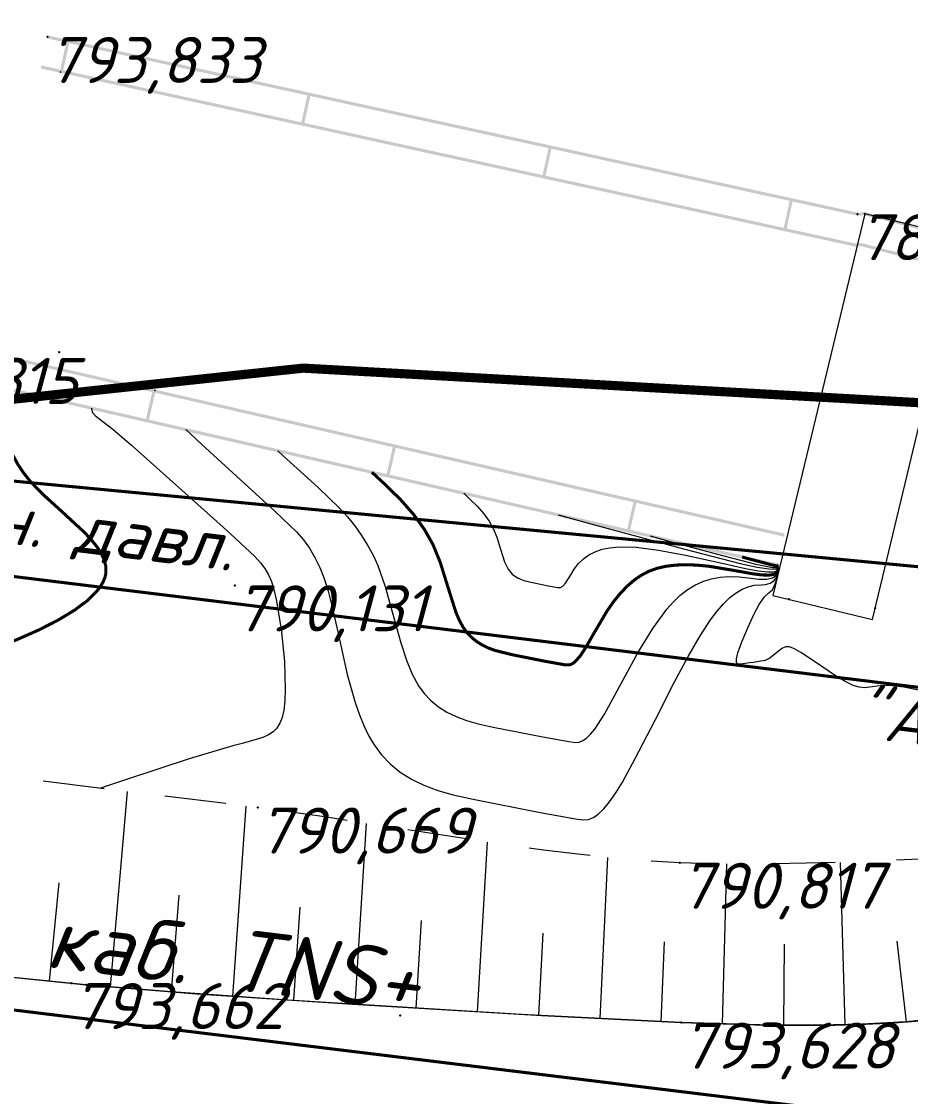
# Model space of a CAD drawing. Header units: metres. Extents: x 629572 to 645168, y 4785785 to 4790166.
# Drawn here: x 633393.95 to 633422.94, y 4788435.25 to 4788470.3 of the extents above; entities that cross this region are included whole.
import ezdxf

# ---------------------------------------------------------------- set-up
doc = ezdxf.new("R2010")
doc.units = ezdxf.units.M
for name, pattern in [('Сплошная', [0]), ('Сплошная_0_50', [0]), ('Штриховая 2', [4, 2, -2])]:
    doc.linetypes.add(name, pattern=pattern)
for name, color, linetype in [('Газопровод подземный', 7, 'CONTINUOUS'), ('Горизонтали', 7, 'CONTINUOUS'), ('Дороги с покрытием (край_ бровка)', 7, 'CONTINUOUS'), ('Здания и строения', 7, 'CONTINUOUS'), ('каб.TNS+', 7, 'CONTINUOUS'), ('красная линия', 7, 'CONTINUOUS'), ('Нурсултан', 7, 'CONTINUOUS'), ('Ограды каменные и жб (H более 1м) - по краю', 7, 'CONTINUOUS')]:
    doc.layers.add(name, color=color, linetype=linetype)
doc.styles.add('ISOCPEUR', font='isocpeui.ttf')
doc.styles.get("Standard").update_dxf_attribs({"font": 'isocpeui.ttf'})
doc.linetypes.add('GAZ_PODZ', pattern='A,4,-2.2,["|",Standard,S=1.8,R=0,X=-1.5,Y=-1],0,["-",Standard,S=1.5,R=0,X=-1.5,Y=0.05],4,-2,10,-2', length=24.2)
doc.linetypes.add('TELEFON', pattern='A,8,["o",Standard,S=1,R=0,X=-4.33,Y=-0.34],-2', length=10)

msp = doc.modelspace()

# ---------------------------------------------------------------- hatches: boundary and pattern name
at = {"layer": 'Ограды каменные и жб (H более 1м) - по краю'}
for points in [[(633394.803, 4788469.816), (633394.788, 4788469.747), (633395.405, 4788469.612), (633395.426, 4788469.71), (633394.81, 4788469.845)], [(633401.224, 4788468.442), (633398.434, 4788469.052), (633395.475, 4788469.699), (633395.464, 4788469.65), (633395.475, 4788469.699), (633395.426, 4788469.71), (633395.416, 4788469.661), (633395.202, 4788468.684), (633395.251, 4788468.674), (633395.24, 4788468.625), (633398.199, 4788467.977), (633400.989, 4788467.367), (633403.055, 4788466.915), (633403.077, 4788467.013), (633401.01, 4788467.465), (633398.22, 4788468.075), (633395.31, 4788468.712), (633395.503, 4788469.591), (633398.413, 4788468.954), (633401.203, 4788468.344), (633403.269, 4788467.892), (633403.29, 4788467.99)], [(633394.59, 4788468.839), (633394.575, 4788468.77), (633395.191, 4788468.635), (633395.213, 4788468.733), (633394.596, 4788468.868)], [(633395.202, 4788468.684), (633395.191, 4788468.635), (633395.24, 4788468.625), (633395.251, 4788468.674)], [(633409.088, 4788466.722), (633406.298, 4788467.332), (633403.339, 4788467.979), (633403.29, 4788467.99), (633403.28, 4788467.941), (633403.066, 4788466.964), (633403.055, 4788466.915), (633403.104, 4788466.905), (633406.063, 4788466.257), (633408.853, 4788465.647), (633410.919, 4788465.195), (633410.941, 4788465.293), (633408.874, 4788465.745), (633406.084, 4788466.355), (633403.174, 4788466.992), (633403.367, 4788467.871), (633406.277, 4788467.234), (633409.067, 4788466.624), (633411.133, 4788466.172), (633411.154, 4788466.27)], [(633416.952, 4788465.001), (633414.162, 4788465.612), (633411.203, 4788466.259), (633411.154, 4788466.27), (633411.144, 4788466.221), (633410.93, 4788465.244), (633410.919, 4788465.195), (633410.968, 4788465.184), (633413.927, 4788464.537), (633416.717, 4788463.927), (633418.783, 4788463.475), (633418.805, 4788463.573), (633416.739, 4788464.025), (633413.949, 4788464.635), (633411.038, 4788465.271), (633411.231, 4788466.151), (633414.141, 4788465.514), (633416.931, 4788464.904), (633418.997, 4788464.452), (633419.018, 4788464.549)], [(633421.203, 4788463.969), (633421.21, 4788463.968), (633421.217, 4788463.968), (633421.445, 4788463.98), (633422.003, 4788463.836), (633423.781, 4788463.378), (633423.797, 4788463.425), (633423.781, 4788463.378), (633423.781, 4788463.378), (633424.711, 4788462.977), (633426.653, 4788462.14), (633426.693, 4788462.232), (633424.75, 4788463.069), (633423.817, 4788463.471), (633423.813, 4788463.472), (633423.809, 4788463.473), (633422.028, 4788463.933), (633421.462, 4788464.078), (633421.455, 4788464.08), (633421.447, 4788464.08), (633421.218, 4788464.068), (633419.067, 4788464.539), (633419.018, 4788464.549), (633419.008, 4788464.501), (633418.794, 4788463.524), (633418.843, 4788463.513), (633418.794, 4788463.524), (633418.783, 4788463.475), (633418.832, 4788463.464), (633420.99, 4788462.992), (633421.127, 4788462.962), (633421.267, 4788462.969), (633421.343, 4788462.973), (633421.754, 4788462.867), (633423.456, 4788462.429), (633424.315, 4788462.059), (633426.258, 4788461.222), (633426.297, 4788461.314), (633424.355, 4788462.15), (633423.489, 4788462.523), (633423.478, 4788462.492), (633423.474, 4788462.48), (633423.476, 4788462.487), (633423.478, 4788462.491), (633423.489, 4788462.523), (633421.779, 4788462.964), (633421.353, 4788463.074), (633421.352, 4788463.061), (633421.353, 4788463.066), (633421.353, 4788463.074), (633421.262, 4788463.069), (633421.135, 4788463.063), (633421.011, 4788463.09), (633418.902, 4788463.551), (633419.095, 4788464.43)], [(633392.298, 4788458.544), (633395.082, 4788457.907), (633398.035, 4788457.231), (633398.083, 4788457.22), (633398.095, 4788457.269), (633398.318, 4788458.243), (633398.269, 4788458.255), (633398.28, 4788458.303), (633395.327, 4788458.979), (633392.543, 4788459.616), (633390.482, 4788460.088), (633390.459, 4788459.99), (633392.521, 4788459.519), (633395.305, 4788458.882), (633398.209, 4788458.217), (633398.008, 4788457.34), (633395.104, 4788458.004), (633392.32, 4788458.641), (633390.258, 4788459.113), (633390.236, 4788459.016)], [(633400.145, 4788456.748), (633402.929, 4788456.111), (633405.882, 4788455.435), (633405.931, 4788455.424), (633405.942, 4788455.473), (633406.165, 4788456.448), (633406.176, 4788456.497), (633406.127, 4788456.508), (633403.175, 4788457.183), (633400.391, 4788457.82), (633398.329, 4788458.292), (633398.306, 4788458.195), (633400.368, 4788457.723), (633403.152, 4788457.086), (633406.056, 4788456.421), (633405.855, 4788455.544), (633402.951, 4788456.209), (633400.167, 4788456.846), (633398.106, 4788457.317), (633398.083, 4788457.22)], [(633398.318, 4788458.243), (633398.329, 4788458.292), (633398.28, 4788458.303), (633398.269, 4788458.255)], [(633407.992, 4788454.953), (633410.776, 4788454.316), (633413.729, 4788453.64), (633413.74, 4788453.689), (633413.729, 4788453.64), (633413.778, 4788453.629), (633413.789, 4788453.677), (633414.012, 4788454.652), (633414.023, 4788454.701), (633413.974, 4788454.712), (633411.022, 4788455.388), (633408.238, 4788456.025), (633406.176, 4788456.497), (633406.154, 4788456.399), (633408.215, 4788455.927), (633410.999, 4788455.29), (633413.903, 4788454.626), (633413.703, 4788453.749), (633410.799, 4788454.413), (633408.015, 4788455.05), (633405.953, 4788455.522), (633405.931, 4788455.424)], [(633414.001, 4788454.604), (633416.063, 4788454.132), (633418.819, 4788453.501), (633418.841, 4788453.598), (633418.841, 4788453.599), (633416.085, 4788454.229), (633414.023, 4788454.701)], [(633413.778, 4788453.629), (633415.84, 4788453.157), (633418.596, 4788452.526), (633418.618, 4788452.623), (633418.618, 4788452.624), (633415.862, 4788453.254), (633413.8, 4788453.726)]]:
    msp.add_hatch(color=7, dxfattribs=at).paths.add_polyline_path(points)

# ---------------------------------------------------------------- linework, layer by layer
at = {"layer": 'Газопровод подземный', "color": 50, "linetype": 'GAZ_PODZ', "lineweight": 13, "ltscale": 0.5, "flags": 128}
msp.add_lwpolyline([(633374.557, 4788469.566, 0.1, 0.1, 0), (633374.371, 4788454.569, 0.1, 0.1, 0), (633627.76, 4788423.539, 0.1, 0.1, 0), (633631.073, 4788422.897, 0.1, 0.1, 0), (633617.955, 4788358.238, 0.1, 0.1, 0), (633620.987, 4788350.755, 0.1, 0.1, 0), (633707.673, 4788330.073, 0.1, 0.1, 0), (633707.254, 4788279.037, 0, 0, 0)], format="xyseb", dxfattribs=at)
at = {"layer": 'Горизонтали', "color": 34, "linetype": 'Сплошная', "lineweight": 0, "const_width": 0.1, "flags": 128}
for points, elevation in [([(633393.232, 4788458.381), (633393.262, 4788457.867), (633393.293, 4788457.47), (633393.344, 4788457.128), (633393.422, 4788456.797), (633393.527, 4788456.478), (633393.662, 4788456.168), (633393.825, 4788455.869), (633394.016, 4788455.582), (633394.235, 4788455.307), (633394.63, 4788454.897), (633395.245, 4788454.339), (633395.987, 4788453.655), (633396.23, 4788453.396), (633396.418, 4788453.159), (633396.562, 4788452.93), (633396.657, 4788452.715), (633396.703, 4788452.509), (633396.701, 4788452.312), (633396.669, 4788452.168), (633396.608, 4788452.021), (633396.521, 4788451.873), (633396.406, 4788451.723), (633396.096, 4788451.416), (633395.677, 4788451.104), (633395.151, 4788450.786), (633394.522, 4788450.464), (633393.795, 4788450.143), (633392.982, 4788449.827), (633392.351, 4788449.607), (633391.77, 4788449.429), (633391.226, 4788449.287), (633390.707, 4788449.181), (633390.205, 4788449.107), (633389.713, 4788449.064), (633389.224, 4788449.053), (633388.733, 4788449.074), (633388.151, 4788449.134), (633387.347, 4788449.252), (633386.417, 4788449.385), (633385.749, 4788449.441), (633385.162, 4788449.436), (633384.645, 4788449.366), (633384.358, 4788449.292), (633384.068, 4788449.191), (633383.775, 4788449.062), (633383.479, 4788448.906), (633383.006, 4788448.605), (633382.524, 4788448.235), (633381.847, 4788447.623), (633381.738, 4788447.518), (633381.484, 4788447.276), (633381.361, 4788447.158), (633381.351, 4788447.148), (633381.331, 4788447.13)], 790), ([(633405.377, 4788455.602), (633405.762, 4788455.245), (633406.301, 4788454.72), (633406.732, 4788454.23), (633407.089, 4788453.737), (633407.366, 4788453.246), (633407.6, 4788452.675), (633407.852, 4788451.866), (633408.114, 4788451.04), (633408.232, 4788450.764), (633408.355, 4788450.54), (633408.479, 4788450.371), (633408.623, 4788450.22), (633408.786, 4788450.087), (633408.97, 4788449.971), (633409.17, 4788449.874), (633409.394, 4788449.791), (633409.967, 4788449.649), (633411.045, 4788449.435), (633411.648, 4788449.327), (633411.827, 4788449.324), (633411.906, 4788449.355), (633411.985, 4788449.409), (633412.166, 4788449.607), (633412.375, 4788449.927), (633412.556, 4788450.25), (633413.035, 4788451.066), (633413.253, 4788451.378), (633413.471, 4788451.648), (633413.699, 4788451.886), (633413.932, 4788452.087), (633414.171, 4788452.25), (633414.417, 4788452.377), (633414.676, 4788452.47), (633414.962, 4788452.536), (633415.276, 4788452.575), (633415.617, 4788452.588), (633415.981, 4788452.574), (633416.378, 4788452.535), (633417.361, 4788452.37), (633417.778, 4788452.294), (633418.096, 4788452.254), (633418.337, 4788452.249), (633418.474, 4788452.271), (633418.563, 4788452.315), (633418.616, 4788452.409), (633418.625, 4788452.446), (633418.629, 4788452.466), (633418.633, 4788452.48), (633418.634, 4788452.487), (633418.635, 4788452.49)], 792), ([(633417.448, 4788452.84), (633417.64, 4788452.787), (633418.409, 4788452.582), (633418.56, 4788452.553), (633418.608, 4788452.559), (633418.608, 4788452.562), (633418.609, 4788452.565), (633418.61, 4788452.567), (633418.61, 4788452.567), (633418.61, 4788452.567)], 794)]:
    msp.add_lwpolyline(points, dxfattribs=dict(at, elevation=elevation))
at = {"layer": 'Горизонтали', "color": 34, "linetype": 'Сплошная', "lineweight": 0, "true_color": 0xa55200, "flags": 128}
for points, elevation in [([(633396.231, 4788457.695), (633396.235, 4788457.659), (633396.265, 4788457.556), (633396.348, 4788457.458), (633396.462, 4788457.368), (633396.928, 4788457.003), (633397.538, 4788456.485), (633400.524, 4788453.809), (633400.911, 4788453.459), (633400.932, 4788453.44), (633401.562, 4788452.851), (633401.743, 4788452.65), (633401.884, 4788452.463), (633402.001, 4788452.262), (633402.097, 4788452.039), (633402.181, 4788451.778), (633402.258, 4788451.454), (633402.418, 4788450.491), (633402.523, 4788449.433), (633402.551, 4788448.522), (633402.535, 4788448.15), (633402.499, 4788447.842), (633402.447, 4788447.607), (633402.374, 4788447.416), (633402.278, 4788447.261), (633402.155, 4788447.135), (633402.006, 4788447.036), (633401.815, 4788446.95), (633401.189, 4788446.772), (633400.837, 4788446.682), (633399.418, 4788446.261), (633397.343, 4788445.573), (633396.528, 4788445.296)], 790.5), ([(633399.305, 4788456.992), (633399.834, 4788456.506), (633402.22, 4788454.324), (633402.235, 4788454.311), (633402.913, 4788453.66), (633403.143, 4788453.394), (633403.338, 4788453.126), (633403.517, 4788452.827), (633403.675, 4788452.5), (633403.818, 4788452.137), (633403.947, 4788451.729), (633404.092, 4788451.161), (633404.282, 4788450.297), (633404.572, 4788449.008), (633404.829, 4788448.093), (633404.968, 4788447.695), (633405.113, 4788447.339), (633405.266, 4788447.022), (633405.428, 4788446.743), (633405.679, 4788446.401), (633405.968, 4788446.095), (633406.298, 4788445.826), (633406.668, 4788445.592), (633407.072, 4788445.396), (633407.525, 4788445.228), (633408.028, 4788445.086), (633408.683, 4788444.941), (633410.86, 4788444.508), (633412.078, 4788444.291), (633412.281, 4788444.267), (633412.44, 4788444.284), (633412.598, 4788444.346), (633412.759, 4788444.456), (633412.935, 4788444.626), (633413.124, 4788444.854), (633413.326, 4788445.146), (633413.545, 4788445.501), (633413.965, 4788446.264), (633414.61, 4788447.521), (633415.235, 4788448.742), (633415.689, 4788449.59), (633416.083, 4788450.272), (633416.422, 4788450.793), (633416.633, 4788451.074), (633416.84, 4788451.314), (633417.046, 4788451.513), (633417.249, 4788451.673), (633417.447, 4788451.79), (633417.645, 4788451.871), (633417.845, 4788451.917), (633418.082, 4788451.935), (633418.216, 4788451.943), (633418.368, 4788451.983), (633418.485, 4788452.06), (633418.566, 4788452.174), (633418.62, 4788452.334), (633418.648, 4788452.452)], 791), ([(633402.304, 4788456.305), (633402.483, 4788456.14), (633403.619, 4788455.101), (633403.629, 4788455.091), (633404.311, 4788454.439), (633404.579, 4788454.145), (633404.818, 4788453.851), (633405.039, 4788453.543), (633405.237, 4788453.228), (633405.412, 4788452.902), (633405.565, 4788452.566), (633405.811, 4788451.874), (633406.095, 4788450.854), (633406.319, 4788450.039), (633406.5, 4788449.477), (633406.689, 4788449.014), (633406.892, 4788448.642), (633407.079, 4788448.386), (633407.296, 4788448.158), (633407.542, 4788447.956), (633407.819, 4788447.781), (633408.121, 4788447.635), (633408.459, 4788447.509), (633408.836, 4788447.403), (633409.325, 4788447.295), (633410.953, 4788446.971), (633411.863, 4788446.809), (633412.015, 4788446.791), (633412.134, 4788446.804), (633412.252, 4788446.85), (633412.372, 4788446.933), (633412.504, 4788447.059), (633412.645, 4788447.23), (633412.96, 4788447.714), (633413.44, 4788448.593), (633414.051, 4788449.714), (633414.537, 4788450.509), (633414.992, 4788451.134), (633415.209, 4788451.38), (633415.419, 4788451.585), (633415.656, 4788451.772), (633415.906, 4788451.925), (633416.168, 4788452.044), (633416.444, 4788452.129), (633416.728, 4788452.18), (633417.029, 4788452.199), (633417.349, 4788452.189), (633417.747, 4788452.147), (633417.997, 4788452.119), (633418.253, 4788452.117), (633418.441, 4788452.158), (633418.559, 4788452.241), (633418.618, 4788452.372), (633418.641, 4788452.471)], 791.5), ([(633408.376, 4788454.916), (633408.561, 4788454.741), (633408.82, 4788454.485), (633409.028, 4788454.245), (633409.2, 4788454.004), (633409.334, 4788453.764), (633409.447, 4788453.487), (633409.568, 4788453.095), (633409.699, 4788452.686), (633409.819, 4788452.439), (633409.95, 4788452.282), (633410.121, 4788452.16), (633410.329, 4788452.072), (633410.61, 4788452.003), (633411.138, 4788451.898), (633411.433, 4788451.846), (633411.521, 4788451.844), (633411.598, 4788451.886), (633411.687, 4788451.983), (633411.79, 4788452.139), (633411.829, 4788452.207), (633411.973, 4788452.443), (633412.113, 4788452.623), (633412.273, 4788452.778), (633412.452, 4788452.906), (633412.658, 4788453.01), (633412.887, 4788453.089), (633413.139, 4788453.141), (633413.415, 4788453.168), (633413.991, 4788453.155), (633414.723, 4788453.066), (633415.606, 4788452.903), (633416.8, 4788452.639), (633417.558, 4788452.469), (633417.969, 4788452.393), (633418.278, 4788452.356), (633418.449, 4788452.355), (633418.558, 4788452.378), (633418.596, 4788452.406), (633418.614, 4788452.447), (633418.624, 4788452.491), (633418.628, 4788452.507), (633418.629, 4788452.509)], 792.5), ([(633411.45, 4788454.213), (633412.634, 4788453.888), (633415.577, 4788453.091), (633417.385, 4788452.632), (633417.934, 4788452.512), (633418.32, 4788452.448), (633418.54, 4788452.438), (633418.592, 4788452.454), (633418.612, 4788452.484), (633418.615, 4788452.498), (633418.619, 4788452.515), (633418.622, 4788452.527), (633418.622, 4788452.527), (633418.622, 4788452.529)], 793), ([(633440.392, 4788453.972), (633440.337, 4788453.966), (633439.97, 4788453.937), (633439.449, 4788453.928), (633439.211, 4788453.924), (633439.056, 4788453.916), (633438.91, 4788453.886), (633438.52, 4788453.737), (633437.919, 4788453.43), (633437.073, 4788452.946), (633434.651, 4788451.464), (633430.876, 4788449.083), (633429.572, 4788448.251), (633429.373, 4788448.108), (633429.373, 4788448.108), (633429.435, 4788448.068), (633429.492, 4788448.017), (633429.505, 4788447.975), (633429.505, 4788447.967), (633429.509, 4788447.911), (633429.52, 4788447.77), (633429.545, 4788447.494), (633429.545, 4788447.49), (633429.56, 4788447.179), (633429.546, 4788447.081), (633429.519, 4788447.016), (633429.467, 4788446.979), (633429.388, 4788446.976), (633429.087, 4788447.076), (633429.078, 4788447.08), (633428.736, 4788447.215), (633428.355, 4788447.366), (633428.034, 4788447.5), (633428.032, 4788447.501), (633427.894, 4788447.539), (633427.67, 4788447.537), (633427.6, 4788447.531), (633427.252, 4788447.513), (633426.911, 4788447.527), (633426.535, 4788447.574), (633426.127, 4788447.654), (633425.502, 4788447.818), (633424.547, 4788448.105), (633423.696, 4788448.362), (633423.147, 4788448.509), (633422.717, 4788448.597), (633422.343, 4788448.641), (633422.02, 4788448.644), (633421.692, 4788448.604), (633421.687, 4788448.603), (633421.452, 4788448.575), (633421.27, 4788448.589), (633421.068, 4788448.65), (633420.827, 4788448.766), (633420.466, 4788448.986), (633419.903, 4788449.364), (633419.359, 4788449.727), (633419.139, 4788449.853), (633418.984, 4788449.912), (633418.871, 4788449.915), (633418.764, 4788449.864), (633418.583, 4788449.72), (633418.355, 4788449.543), (633418.195, 4788449.467), (633417.999, 4788449.427), (633417.818, 4788449.402), (633417.692, 4788449.385), (633417.551, 4788449.366), (633417.398, 4788449.344), (633417.304, 4788449.346), (633417.263, 4788449.4), (633417.265, 4788449.52), (633417.312, 4788449.711), (633417.441, 4788450.075), (633417.63, 4788450.53), (633417.832, 4788450.963), (633418.007, 4788451.292), (633418.17, 4788451.526), (633418.335, 4788451.676), (633418.436, 4788451.768), (633418.516, 4788451.929), (633418.578, 4788452.126), (633418.621, 4788452.296), (633418.644, 4788452.39), (633418.644, 4788452.392), (633418.653, 4788452.427), (633418.654, 4788452.432)], 790.5), ([(633414.449, 4788453.526), (633415.137, 4788453.337), (633416.847, 4788452.874), (633417.897, 4788452.607), (633418.44, 4788452.5), (633418.568, 4788452.495), (633418.61, 4788452.522), (633418.614, 4788452.54), (633418.616, 4788452.547), (633418.616, 4788452.548)], 793.5)]:
    msp.add_lwpolyline(points, dxfattribs=dict(at, elevation=elevation))
at = {"layer": 'Дороги с покрытием (край_ бровка)', "color": 251, "linetype": 'Сплошная', "lineweight": 0, "true_color": 0x636466, "flags": 128}
msp.add_lwpolyline([(633426.673, 4788462.186), (633429.998, 4788460.92), (633431.68, 4788460.228), (633433.111, 4788459.582), (633433.868, 4788459.208), (633434.566, 4788458.838), (633435.208, 4788458.468), (633435.798, 4788458.098), (633436.363, 4788457.709), (633436.927, 4788457.285), (633437.495, 4788456.823), (633438.07, 4788456.32), (633439.068, 4788455.369), (633440.143, 4788454.248), (633440.983, 4788453.32), (633442.116, 4788452.029), (633442.461, 4788451.662), (633442.774, 4788451.23), (633443.057, 4788450.729), (633443.312, 4788450.154), (633443.484, 4788449.684), (633443.647, 4788449.161), (633443.977, 4788447.854), (633444.079, 4788447.406), (633444.318, 4788446.38), (633444.51, 4788445.689), (633444.522, 4788445.649), (633445.159, 4788443.577), (633445.488, 4788442.405), (633445.726, 4788441.44), (633445.899, 4788440.505), (633445.936, 4788440.141), (633445.941, 4788439.845), (633445.912, 4788439.547), (633445.85, 4788439.214), (633445.757, 4788438.858), (633445.638, 4788438.496), (633445.489, 4788438.124), (633445.323, 4788437.776), (633445.146, 4788437.465), (633444.962, 4788437.2), (633444.744, 4788436.956), (633444.527, 4788436.787), (633444.316, 4788436.695), (633444.111, 4788436.681), (633443.888, 4788436.758), (633443.583, 4788436.942), (633443.186, 4788437.242), (633442.641, 4788437.698), (633442.186, 4788438.092), (633441.181, 4788438.954), (633440.416, 4788439.565), (633439.744, 4788440.047), (633439.139, 4788440.417), (633438.591, 4788440.682), (633438.337, 4788440.775), (633438.096, 4788440.843), (633437.589, 4788440.932), (633437.046, 4788440.97), (633436.463, 4788440.956), (633435.832, 4788440.891), (633435.328, 4788440.81), (633434.778, 4788440.698), (633433.436, 4788440.358), (633432.939, 4788440.222), (633431.845, 4788439.926), (633431.058, 4788439.738), (633430.017, 4788439.477), (633428.733, 4788439.086), (633428.072, 4788438.87), (633426.388, 4788438.337), (633425.728, 4788438.153), (633425.123, 4788438.006), (633424.553, 4788437.891), (633424.011, 4788437.805), (633422.786, 4788437.679), (633421.362, 4788437.6), (633419.969, 4788437.57), (633418.41, 4788437.575), (633415.46, 4788437.656), (633410.259, 4788437.923), (633402.643, 4788438.39), (633398.844, 4788438.657), (633396.056, 4788438.885), (633393.677, 4788439.123), (633391.138, 4788439.417), (633388.819, 4788439.715), (633386.232, 4788440.071), (633381.332, 4788440.785), (633381.332, 4788440.785)], dxfattribs=at)
at = {"layer": 'Здания и строения', "color": 8, "linetype": 'Сплошная', "lineweight": 0, "flags": 128}
msp.add_lwpolyline([(633424.695, 4788463.249), (633421.45, 4788464.03), (633418.454, 4788451.585), (633421.699, 4788450.804), (633424.695, 4788463.249)], close=True, dxfattribs=at)
at = {"layer": 'каб.TNS+', "color": 3, "linetype": 'TELEFON', "lineweight": 13, "true_color": 0x00e600, "const_width": 0.1, "flags": 128}
msp.add_lwpolyline([(633325.433, 4788466.741), (633380.487, 4788456.564), (633423.801, 4788452.464), (633424.153, 4788452.59), (633456.969, 4788445.396), (633511.424, 4788436.394), (633703.73, 4788397.439), (633779.888, 4788467.756), (633812.644, 4788488.8), (633827.051, 4788511.652), (633846.056, 4788514.821), (633881.163, 4788540.358)], dxfattribs=at)
at = {"layer": 'каб.TNS+', "color": 6, "linetype": 'TELEFON', "lineweight": 13, "const_width": 0.1, "flags": 128}
msp.add_lwpolyline([(633685.008, 4787956.891), (633761.973, 4788096.26), (633755.989, 4788276.514), (633719.882, 4788311.16), (633705.81, 4788334.102), (633655.927, 4788348.623), (633615.63, 4788354.135), (633511.244, 4788372.095), (633419.041, 4788390.683), (633418.872, 4788392.76), (633425.383, 4788434.192), (633384.162, 4788439.233), (633384.001, 4788450.562), (633319.769, 4788459.838)], dxfattribs=at)
at = {"layer": 'красная линия', "color": 1, "linetype": 'Сплошная_0_50', "lineweight": 0, "true_color": 0xff0000, "const_width": 0.3, "elevation": 794.579, "flags": 128}
msp.add_lwpolyline([(635401.641, 4788148.595), (634957.655, 4788205.711), (634868.946, 4788233.682), (634603.956, 4788290.084), (634469.438, 4788276.801), (634466.442, 4788288.998), (634455.452, 4788300.111), (634423.85, 4788288.187), (634367.861, 4788295.693), (634267.843, 4788409.4), (634475.845, 4788682.207), (634474.555, 4788790.795), (634449.85, 4788818.401), (634024.042, 4788644.6), (633889.34, 4788556.209), (633827.944, 4788529.992), (633792.752, 4788543.316), (633784.34, 4788495.79), (633741.538, 4788462.098), (633741.25, 4788461.815), (633707.246, 4788430.797), (633615.343, 4788446.001), (633603.65, 4788448.117), (633593.847, 4788448.295), (633403.135, 4788458.998), (633383.735, 4788456.919), (632950.737, 4788523.705), (632422.446, 4788608.882), (631759.541, 4788723.01), (631749.061, 4788727.901), (631729.34, 4788731.902), (631702.953, 4788733.892), (631676.149, 4788739.917), (631633.151, 4788748.593), (631552.757, 4788764.604), (631505.748, 4788774.005), (631486.053, 4788777.916), (631418.334, 4788781.792), (630663.641, 4788895.085)], dxfattribs=at)
at = {"layer": 'Нурсултан', "color": 251, "linetype": 'Штриховая 2', "lineweight": 0, "flags": 128}
msp.add_lwpolyline([(633439.901, 4788439.94), (633440.611, 4788443.308), (633440.365, 4788443.307), (633440.361, 4788443.307), (633440.06, 4788443.37), (633440.053, 4788443.372), (633439.763, 4788443.469), (633439.756, 4788443.472), (633439.41, 4788443.616), (633439.401, 4788443.62), (633436.735, 4788444.697), (633436.428, 4788444.703), (633436.094, 4788444.686), (633435.333, 4788444.581), (633434.592, 4788444.422), (633432.867, 4788443.988), (633432.387, 4788443.876), (633430.981, 4788443.501), (633430.532, 4788443.415), (633430.126, 4788443.37), (633425.434, 4788443.083), (633421.317, 4788442.9), (633419.54, 4788442.85), (633417.961, 4788442.829), (633416.587, 4788442.835), (633415.422, 4788442.869), (633414.393, 4788442.929), (633413.319, 4788443.017), (633412.187, 4788443.133), (633410.976, 4788443.281), (633408.768, 4788443.596), (633403.83, 4788444.368), (633401.655, 4788444.668), (633394.304, 4788445.569)], dxfattribs=at)
at = {"layer": 'Нурсултан', "color": 251, "linetype": 'Continuous', "lineweight": 0, "flags": 128}
for points in [[(633396.849, 4788438.822), (633397.404, 4788445.189)], [(633400.837, 4788438.517), (633401.279, 4788444.714)], [(633404.828, 4788438.249), (633405.202, 4788444.153)], [(633408.821, 4788438.011), (633409.141, 4788443.543)], [(633412.815, 4788437.79), (633413.07, 4788443.042)], [(633416.811, 4788437.617), (633416.953, 4788442.833)], [(633420.81, 4788437.586), (633420.661, 4788442.882)], [(633394.857, 4788439.008), (633395.176, 4788442.215)], [(633398.842, 4788438.662), (633399.086, 4788441.807)], [(633402.832, 4788438.383), (633403.037, 4788441.416)], [(633406.824, 4788438.13), (633406.998, 4788440.988)], [(633410.817, 4788437.892), (633410.966, 4788440.578)], [(633414.812, 4788437.689), (633414.921, 4788440.29)], [(633418.81, 4788437.577), (633418.829, 4788440.209)], [(633422.807, 4788437.683), (633422.505, 4788440.312)]]:
    msp.add_lwpolyline(points, dxfattribs=at)
at = {"layer": 'Нурсултан', "color": 251, "linetype": 'Сплошная', "lineweight": 0, "flags": 128}
msp.add_lwpolyline([(633381.332, 4788440.785), (633386.232, 4788440.071), (633389.823, 4788439.583), (633393.075, 4788439.19), (633396.056, 4788438.885), (633399.66, 4788438.597), (633404.741, 4788438.254), (633410.909, 4788437.887), (633415.46, 4788437.656), (633418.198, 4788437.578), (633420.473, 4788437.576), (633421.483, 4788437.604), (633422.407, 4788437.652), (633423.25, 4788437.719), (633424.011, 4788437.805), (633424.94, 4788437.966), (633425.965, 4788438.217), (633426.982, 4788438.518), (633429.603, 4788439.357), (633430.37, 4788439.573), (633431.058, 4788439.738), (633431.96, 4788439.956), (633434.336, 4788440.594), (633435.023, 4788440.75), (633435.634, 4788440.862), (633436.328, 4788440.946), (633436.962, 4788440.971), (633437.55, 4788440.937), (633438.096, 4788440.843), (633438.493, 4788440.72), (633438.925, 4788440.529), (633439.393, 4788440.27), (633439.901, 4788439.94), (633440.431, 4788439.553)], dxfattribs=at)
at = {"layer": 'Нурсултан', "color": 7}
for p in [(633394.799, 4788469.796, 7.156), (633421.214, 4788464.018, 3.016), (633421.45, 4788464.03, 2.89), (633395.178, 4788459.515, 2.839), (633418.607, 4788452.575, 7.51), (633400.905, 4788451.914, 3.454), (633418.974, 4788451.46, 3.752), (633421.786, 4788451.167, 3.673), (633401.655, 4788444.668, 3.992), (633415.422, 4788442.869, 4.14), (633395.582, 4788438.946, 6.985), (633396.056, 4788438.885, 7.032), (633406.297, 4788437.891, 6.851), (633415.46, 4788437.656, 6.951)]:
    msp.add_point(p, dxfattribs=at)

# ---------------------------------------------------------------- texts
at = {"layer": 'Газопровод подземный', "color": 2, "style": 'ISOCPEUR'}
for s, height, rotation, p in [('средн. давл.', 1.61454, 353.0184, (633388.636, 4788453.869)), ('"', 1.5, 352.9761, (633421.089, 4788446.979)), ('Алматыгазсервис Холдинг"', 1.5, 352.9761, (633422.042, 4788446.862))]:
    msp.add_text(s, height=height, rotation=rotation, dxfattribs=at).set_placement(p)
at = {"layer": 'каб.TNS+', "color": 6, "style": 'ISOCPEUR'}
msp.add_text('каб. TNS+', height=2, rotation=353.0282, dxfattribs=at).set_placement((633394.691, 4788439.474))
at = {"layer": 'Нурсултан', "color": 251, "char_height": 1.5, "attachment_point": 1, "style": 'ISOCPEUR'}
for s, insert in [('793,833', (633394.799, 4788469.796, 7.156)), ('789,693', (633421.214, 4788464.018, 3.016)), ('789,315', (633389.086, 4788459.33, 2.638)), ('790,131', (633400.905, 4788451.914, 3.454)), ('790,669', (633401.655, 4788444.668, 3.992)), ('790,817', (633415.422, 4788442.869, 4.14)), ('793,662', (633395.582, 4788438.946, 6.985)), ('793,628', (633415.46, 4788437.656, 6.951))]:
    msp.add_mtext(s, dxfattribs=dict(at, insert=insert))

doc.saveas('drawing.dxf')
